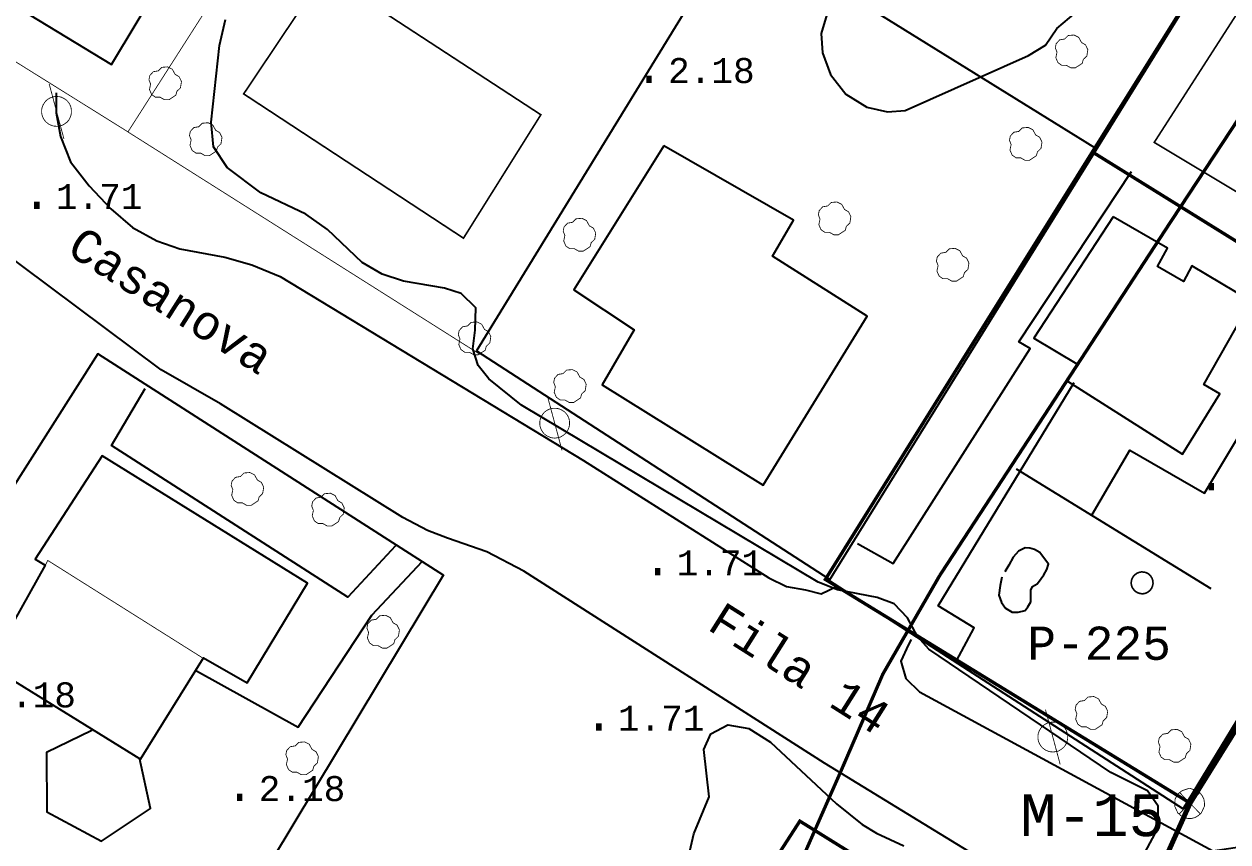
# Model space of a CAD drawing. Extents: x 743000 to 743800, y 4405200 to 4405700.
# Drawn here: x 743226.3 to 743298.5, y 4405256.1 to 4405305.1 of the extents above; entities that cross this region are included whole.
import ezdxf

# ---------------------------------------------------------------- set-up
doc = ezdxf.new("R2010")
doc.units = 0
doc.header["$MEASUREMENT"] = 0
for name, color, linetype in [('10', 7, 'CONTINUOUS'), ('13', 7, 'CONTINUOUS'), ('18', 7, 'CONTINUOUS'), ('2', 7, 'CONTINUOUS'), ('21', 7, 'CONTINUOUS'), ('24', 7, 'CONTINUOUS'), ('33', 7, 'CONTINUOUS'), ('34', 7, 'CONTINUOUS'), ('41', 7, 'CONTINUOUS'), ('42', 7, 'CONTINUOUS'), ('46', 7, 'CONTINUOUS'), ('50', 7, 'CONTINUOUS'), ('51', 7, 'CONTINUOUS'), ('54', 7, 'CONTINUOUS'), ('6', 7, 'CONTINUOUS'), ('8', 7, 'CONTINUOUS')]:
    doc.layers.add(name, color=color, linetype=linetype)
doc.styles.add('MONOTXT', font='monotxt', dxfattribs={"height": 0.2})

msp = doc.modelspace()

# ---------------------------------------------------------------- linework, layer by layer
at = {"layer": '10', "color": 7, "linetype": 'Continuous', "const_width": 0.05}
for points in [[(743296.1799999998, 4405259.28), (743296.61, 4405259.14), (743296.8, 4405259.01), (743296.93, 4405258.84), (743297.04, 4405258.63), (743297.0700000002, 4405258.41), (743297.0700000002, 4405258.2), (743296.88, 4405257.79), (743296.6899999998, 4405257.63), (743296.5, 4405257.52), (743296.29, 4405257.47), (743296.07, 4405257.47), (743295.8499999999, 4405257.52), (743295.6699999998, 4405257.63), (743295.48, 4405257.79), (743295.29, 4405258.2), (743295.31, 4405258.63), (743295.4199999998, 4405258.84), (743295.56, 4405259.01), (743295.7499999999, 4405259.14), (743296.1799999998, 4405259.28)], [(743296.8, 4405259.01), (743295.56, 4405257.74)], [(743295.5799999998, 4405259.03), (743296.8299999998, 4405257.74)]]:
    msp.add_lwpolyline(points, dxfattribs=at)
at = {"layer": '13', "color": 3, "linetype": 'Continuous', "const_width": 0.3}
msp.add_lwpolyline([(743431.12, 4405500.09), (743410.0399999998, 4405457.92), (743376.41, 4405388.97), (743346.8899999999, 4405331.61), (743325.06, 4405304.71), (743296.21, 4405258.39), (743270.08, 4405200)], dxfattribs=at)
at = {"layer": '18', "color": 3, "linetype": 'Continuous', "const_width": 0.2}
for points in [[(743281.2, 4405272.04), (743285.31, 4405278.33), (743294.8699999999, 4405292.97), (743308.6099999999, 4405313.85), (743312.17, 4405319.15), (743322.8899999999, 4405332.82), (743328.7199999999, 4405340), (743330.7900000002, 4405342.73), (743346.3100000002, 4405374.15), (743389.0899999999, 4405461.23), (743401.1800000002, 4405484.66), (743408.76, 4405499.69)], [(743281.2, 4405272.04), (743277.79, 4405266.13), (743275.24, 4405260.23), (743248.67, 4405200)]]:
    msp.add_lwpolyline(points, dxfattribs=at)
at = {"layer": '2', "color": 7, "linetype": 'Continuous'}
msp.add_3dface([(743800, 4405200), (743800, 4405700), (743000.0000000001, 4405700), (743000.0000000001, 4405200)], dxfattribs=at)
at = {"layer": '21', "color": 30, "linetype": 'Continuous', "elevation": 2}
for points in [[(743274.49, 4405305.86), (743274.0899999999, 4405304.53), (743274.1600000001, 4405303.38), (743274.6399999999, 4405302.08), (743275.5699999998, 4405300.89), (743276.82, 4405300.11), (743278.06, 4405299.83), (743279.1299999999, 4405299.92), (743286.5199999998, 4405303.22), (743287.5399999998, 4405303.83), (743288.22, 4405304.84), (743289.36, 4405305.78)], [(743279.8699999999, 4405268.38), (743279.27, 4405269.49), (743278.47, 4405270.34), (743277.45, 4405270.72), (743275.07, 4405271.18), (743273.9, 4405271.63), (743256.11, 4405282.25), (743254.17, 4405283.82), (743253.52, 4405284.63), (743253.2, 4405285.62), (743253.3399999999, 4405286.74), (743253.38, 4405288.08), (743252.4999999999, 4405288.94), (743251.5100000001, 4405289.26), (743249.05, 4405289.68), (743247.77, 4405290.1), (743246.57, 4405290.81), (743244.4799999999, 4405292.77), (743243.19, 4405293.7), (743240.49, 4405294.97), (743238.4699999999, 4405296.49), (743237.66, 4405297.73), (743237.52, 4405299.21), (743238.02, 4405303.81), (743238.3799999999, 4405305.37)], [(743291.93, 4405252.5), (743294.2799999998, 4405256.86), (743294.29, 4405258.21), (743293.66, 4405259.13), (743291.45, 4405260.22), (743280.5399999998, 4405267.61), (743279.8699999999, 4405268.38)], [(743265.25, 4405251.33), (743266.4599999998, 4405256.55), (743267.37, 4405258.77), (743267.05, 4405261.6), (743267.4699999999, 4405262.54), (743268.4899999999, 4405263.08), (743269.75, 4405262.86), (743271.05, 4405262.04), (743275, 4405258.34), (743276.55, 4405257.1), (743277.41, 4405256.58), (743279.04, 4405255.83)]]:
    msp.add_lwpolyline(points, dxfattribs=at)
at = {"layer": '33', "color": 1, "linetype": 'Continuous', "const_width": 0.1, "elevation": 3.98}
msp.add_lwpolyline([(743292.8699999999, 4405272.05), (743292.77, 4405271.93), (743292.7099999998, 4405271.79), (743292.68, 4405271.63), (743292.69, 4405271.47), (743292.74, 4405271.32), (743292.8299999998, 4405271.19), (743292.94, 4405271.08), (743293.0700000002, 4405271), (743293.23, 4405270.95), (743293.3799999999, 4405270.94), (743293.54, 4405270.97), (743293.68, 4405271.04), (743293.8, 4405271.14), (743293.9, 4405271.26), (743293.9599999998, 4405271.41), (743293.99, 4405271.56), (743293.98, 4405271.72), (743293.9300000002, 4405271.87), (743293.8499999999, 4405272), (743293.74, 4405272.12), (743293.5999999999, 4405272.2), (743293.45, 4405272.24), (743293.2899999998, 4405272.25), (743293.14, 4405272.22), (743292.99, 4405272.15), (743292.8699999999, 4405272.05), (743292.8699999999, 4405272.05)], dxfattribs=at)
at = {"layer": '34', "color": 1, "linetype": 'Continuous', "elevation": 3.14}
msp.add_lwpolyline([(743284.93, 4405271.93), (743284.8199999998, 4405271.44), (743284.75, 4405270.86), (743284.8999999998, 4405270.42), (743285.14, 4405270.07), (743285.54, 4405269.84), (743285.9099999998, 4405269.83), (743286.3299999998, 4405269.94), (743286.49, 4405270.15), (743286.6599999998, 4405270.46), (743286.6599999998, 4405271.15), (743286.7599999999, 4405271.37), (743287.0400000002, 4405271.54), (743287.13, 4405271.64), (743287.44, 4405272.07), (743287.6199999999, 4405272.4), (743287.7199999999, 4405272.72), (743287.2099999998, 4405273.42), (743286.88, 4405273.6), (743286.5999999999, 4405273.68), (743286.32, 4405273.69), (743285.9199999998, 4405273.49), (743285.61, 4405273.13), (743285.34, 4405272.66), (743285.1, 4405272.26)], dxfattribs=at)
at = {"layer": '41', "color": 1, "linetype": 'Continuous', "extrusion": (-0.0001748538000038455, -0.0002806816000061729, 0.9999999453219927), "const_width": 0.05, "elevation": -1363.473165}
msp.add_lwpolyline([(743235.3291592781, 4405332.310828977), (743234.3091592938, 4405332.930829002), (743218.1891577916, 4405307.360827994), (743232.499157573, 4405298.430827643)], dxfattribs=at)
at = {"layer": '41', "color": 1, "linetype": 'Continuous', "extrusion": (-0.01275843220008159, 0.003025294100019345, 0.9999140313063941), "const_width": 0.05, "elevation": 3847.951989}
msp.add_lwpolyline([(743188.2562037912, 4405332.458551857), (743172.065862938, 4405307.148436032), (743193.1980982389, 4405293.79837494)], dxfattribs=at)
at = {"layer": '41', "color": 1, "linetype": 'Continuous', "extrusion": (-0.5317615866971489, -0.8468940989954592, 0), "const_width": 0.05, "elevation": -4126073.945738}
msp.add_lwpolyline([(-1713054.489330996, 4.77), (-1713079.970675152, 4.24)], dxfattribs=at)
at = {"layer": '41', "color": 1, "linetype": 'Continuous', "extrusion": (0.5407375839930336, 0.8411913368891629, 0), "const_width": 0.05, "elevation": 4107550.863383}
msp.add_lwpolyline([(1756903.840335925, 5.36), (1756878.578544619, 8.82)], dxfattribs=at)
at = {"layer": '41', "color": 1, "linetype": 'Continuous'}
for points in [[(743306.4099999998, 4405323.11, 4.09), (743274.57, 4405271.73, 3.63), (743295.8, 4405258.04, 3.33), (743327.2499999999, 4405309.77, 4.5), (743306.14, 4405322.86, 4.31)], [(743290.4899999999, 4405297.67, 4.05), (743269.0499999998, 4405310.99, 3.91), (743253.4299999998, 4405285.5, 3.9), (743274.5499999998, 4405271.84, 3.84)], [(743251.4599999998, 4405272.04, 2.4), (743230.72, 4405285.32, 3.25), (743214.5300000001, 4405259.88, 3.11), (743198.4699999999, 4405234.810000001, 2.46), (743219.5999999999, 4405220.88, 2.56), (743236.05, 4405246.5, 8.48), (743251.4699999999, 4405272.09, 2.49)]]:
    msp.add_polyline3d(points, dxfattribs=at)
at = {"layer": '42', "color": 3, "linetype": 'Continuous', "const_width": 0.05}
for points, elevation in [([(743289.74, 4405302.74), (743289.3299999998, 4405302.47), (743289.0599999998, 4405302.47), (743288.7999999998, 4405302.62), (743288.52, 4405302.62), (743288.2899999998, 4405302.78), (743288.16, 4405303.08), (743288.2299999999, 4405303.41), (743288.1299999999, 4405303.67), (743288.18, 4405303.92), (743288.39, 4405304.15), (743288.69, 4405304.2), (743288.9, 4405304.41), (743289.25, 4405304.44), (743289.5299999998, 4405304.3), (743289.7, 4405303.99), (743289.9400000002, 4405303.85), (743290.0799999998, 4405303.560000001), (743290.0200000001, 4405303.18), (743289.81, 4405302.98), (743289.74, 4405302.74)], 4.79), ([(743235.39, 4405300.83), (743234.9799999999, 4405300.560000001), (743234.71, 4405300.560000001), (743234.4499999998, 4405300.71), (743234.17, 4405300.71), (743233.9399999998, 4405300.87), (743233.8100000002, 4405301.17), (743233.88, 4405301.5), (743233.78, 4405301.76), (743233.8299999998, 4405302.01), (743234.0400000002, 4405302.24), (743234.3399999999, 4405302.29), (743234.5500000002, 4405302.5), (743234.9, 4405302.53), (743235.1800000002, 4405302.39), (743235.3499999999, 4405302.08), (743235.5899999999, 4405301.94), (743235.73, 4405301.65), (743235.67, 4405301.27), (743235.4599999998, 4405301.07), (743235.39, 4405300.83)], 4.87), ([(743237.82, 4405297.48), (743237.4099999998, 4405297.21), (743237.1399999999, 4405297.21), (743236.8799999999, 4405297.36), (743236.6, 4405297.36), (743236.3699999999, 4405297.52), (743236.2400000001, 4405297.82), (743236.31, 4405298.15), (743236.2099999998, 4405298.41), (743236.2599999999, 4405298.66), (743236.4699999999, 4405298.89), (743236.7699999998, 4405298.94), (743236.9799999999, 4405299.15), (743237.3299999998, 4405299.18), (743237.6099999999, 4405299.04), (743237.78, 4405298.73), (743238.02, 4405298.59), (743238.1599999998, 4405298.3), (743238.1, 4405297.92), (743237.89, 4405297.72), (743237.82, 4405297.48)], 4.87), ([(743286.9899999999, 4405297.2), (743286.5799999998, 4405296.93), (743286.31, 4405296.93), (743286.05, 4405297.08), (743285.77, 4405297.08), (743285.54, 4405297.24), (743285.4099999998, 4405297.54), (743285.4799999999, 4405297.87), (743285.3799999999, 4405298.13), (743285.4300000002, 4405298.38), (743285.6399999999, 4405298.61), (743285.9400000002, 4405298.66), (743286.1499999998, 4405298.87), (743286.4999999999, 4405298.9), (743286.78, 4405298.76), (743286.95, 4405298.45), (743287.1899999998, 4405298.31), (743287.3299999998, 4405298.02), (743287.2699999998, 4405297.64), (743287.0600000002, 4405297.44), (743286.9899999999, 4405297.2)], 4.79), ([(743275.53, 4405292.73), (743275.1199999999, 4405292.46), (743274.8499999999, 4405292.46), (743274.5899999999, 4405292.61), (743274.3099999998, 4405292.61), (743274.0799999998, 4405292.77), (743273.95, 4405293.07), (743274.0199999998, 4405293.4), (743273.92, 4405293.66), (743273.97, 4405293.91), (743274.18, 4405294.14), (743274.48, 4405294.19), (743274.69, 4405294.4), (743275.0399999998, 4405294.43), (743275.3199999998, 4405294.29), (743275.4899999999, 4405293.98), (743275.7299999999, 4405293.84), (743275.8699999999, 4405293.55), (743275.81, 4405293.17), (743275.6, 4405292.97), (743275.53, 4405292.73)], 4.78), ([(743260.23, 4405291.75), (743259.8200000002, 4405291.48), (743259.5499999998, 4405291.48), (743259.29, 4405291.63), (743259.01, 4405291.63), (743258.78, 4405291.79), (743258.65, 4405292.09), (743258.72, 4405292.42), (743258.62, 4405292.68), (743258.67, 4405292.93), (743258.88, 4405293.16), (743259.18, 4405293.21), (743259.39, 4405293.42), (743259.74, 4405293.45), (743260.02, 4405293.310000001), (743260.19, 4405293), (743260.43, 4405292.86), (743260.57, 4405292.57), (743260.51, 4405292.19), (743260.2999999998, 4405291.99), (743260.23, 4405291.75)], 4.78), ([(743282.6099999999, 4405289.95), (743282.2, 4405289.68), (743281.9299999998, 4405289.68), (743281.67, 4405289.83), (743281.39, 4405289.83), (743281.1599999998, 4405289.99), (743281.0300000001, 4405290.29), (743281.1, 4405290.62), (743280.9999999999, 4405290.88), (743281.0499999998, 4405291.13), (743281.2599999999, 4405291.36), (743281.56, 4405291.41), (743281.7699999998, 4405291.62), (743282.12, 4405291.65), (743282.4, 4405291.51), (743282.57, 4405291.2), (743282.81, 4405291.060000001), (743282.9499999998, 4405290.77), (743282.89, 4405290.39), (743282.68, 4405290.19), (743282.6099999999, 4405289.95)], 4.78), ([(743253.94, 4405285.54), (743253.5299999998, 4405285.27), (743253.2599999999, 4405285.27), (743252.9999999999, 4405285.42), (743252.7199999999, 4405285.42), (743252.4899999999, 4405285.58), (743252.36, 4405285.88), (743252.4299999998, 4405286.21), (743252.3299999998, 4405286.47), (743252.38, 4405286.72), (743252.5899999999, 4405286.95), (743252.89, 4405287), (743253.0999999999, 4405287.21), (743253.4499999998, 4405287.24), (743253.7299999999, 4405287.1), (743253.9, 4405286.79), (743254.1400000001, 4405286.65), (743254.2799999998, 4405286.36), (743254.22, 4405285.98), (743254.01, 4405285.78), (743253.94, 4405285.54)], 4.78), ([(743259.66, 4405282.68), (743259.25, 4405282.41), (743258.98, 4405282.41), (743258.72, 4405282.560000001), (743258.4399999998, 4405282.560000001), (743258.21, 4405282.72), (743258.0799999998, 4405283.02), (743258.15, 4405283.35), (743258.0500000002, 4405283.61), (743258.0999999999, 4405283.86), (743258.31, 4405284.09), (743258.6099999999, 4405284.14), (743258.82, 4405284.35), (743259.17, 4405284.38), (743259.45, 4405284.24), (743259.6199999999, 4405283.93), (743259.8599999999, 4405283.79), (743260, 4405283.5), (743259.94, 4405283.12), (743259.73, 4405282.92), (743259.66, 4405282.68)], 4.78), ([(743240.3200000002, 4405276.51), (743239.91, 4405276.24), (743239.64, 4405276.24), (743239.3800000001, 4405276.39), (743239.0999999999, 4405276.39), (743238.8700000001, 4405276.55), (743238.74, 4405276.85), (743238.81, 4405277.18), (743238.7099999998, 4405277.44), (743238.7599999999, 4405277.69), (743238.9699999999, 4405277.92), (743239.27, 4405277.97), (743239.4799999999, 4405278.18), (743239.8299999998, 4405278.21), (743240.1099999999, 4405278.07), (743240.2799999998, 4405277.76), (743240.52, 4405277.62), (743240.6600000001, 4405277.33), (743240.6, 4405276.95), (743240.3899999999, 4405276.75), (743240.3200000002, 4405276.51)], 2.79), ([(743245.1500000001, 4405275.27), (743244.7399999999, 4405275), (743244.47, 4405275), (743244.21, 4405275.15), (743243.9299999998, 4405275.15), (743243.7, 4405275.31), (743243.57, 4405275.61), (743243.6399999999, 4405275.94), (743243.5400000002, 4405276.2), (743243.5899999999, 4405276.45), (743243.8000000002, 4405276.68), (743244.0999999999, 4405276.73), (743244.3100000002, 4405276.94), (743244.66, 4405276.97), (743244.94, 4405276.83), (743245.1099999999, 4405276.52), (743245.35, 4405276.38), (743245.49, 4405276.09), (743245.43, 4405275.71), (743245.22, 4405275.51), (743245.1500000001, 4405275.27)], 2.79), ([(743248.4599999998, 4405267.95), (743248.05, 4405267.68), (743247.7800000001, 4405267.68), (743247.52, 4405267.83), (743247.2399999999, 4405267.83), (743247.01, 4405267.99), (743246.88, 4405268.29), (743246.95, 4405268.62), (743246.85, 4405268.88), (743246.8999999998, 4405269.13), (743247.1099999999, 4405269.36), (743247.4099999998, 4405269.41), (743247.6199999999, 4405269.62), (743247.9699999999, 4405269.65), (743248.2499999999, 4405269.51), (743248.42, 4405269.2), (743248.66, 4405269.060000001), (743248.8000000002, 4405268.77), (743248.7399999999, 4405268.39), (743248.53, 4405268.19), (743248.4599999998, 4405267.95)], 3), ([(743290.93, 4405263.08), (743290.52, 4405262.810000001), (743290.25, 4405262.810000001), (743289.9899999999, 4405262.96), (743289.7099999998, 4405262.96), (743289.4799999999, 4405263.12), (743289.3499999999, 4405263.42), (743289.42, 4405263.75), (743289.32, 4405264.01), (743289.3699999999, 4405264.26), (743289.58, 4405264.49), (743289.8799999999, 4405264.54), (743290.09, 4405264.75), (743290.4400000002, 4405264.78), (743290.7199999999, 4405264.64), (743290.89, 4405264.33), (743291.13, 4405264.19), (743291.27, 4405263.9), (743291.2099999998, 4405263.52), (743290.9999999999, 4405263.32), (743290.93, 4405263.08)], 6.29), ([(743295.9199999998, 4405261.11), (743295.51, 4405260.84), (743295.2399999999, 4405260.84), (743294.9799999999, 4405260.99), (743294.7, 4405260.99), (743294.4699999999, 4405261.15), (743294.34, 4405261.45), (743294.41, 4405261.78), (743294.31, 4405262.04), (743294.3599999999, 4405262.29), (743294.5699999998, 4405262.52), (743294.8699999999, 4405262.57), (743295.0799999998, 4405262.78), (743295.43, 4405262.810000001), (743295.7099999998, 4405262.67), (743295.88, 4405262.36), (743296.12, 4405262.22), (743296.2599999999, 4405261.93), (743296.2, 4405261.55), (743295.99, 4405261.35), (743295.9199999998, 4405261.11)], 6.29), ([(743243.5999999999, 4405260.36), (743243.19, 4405260.09), (743242.92, 4405260.09), (743242.6599999998, 4405260.24), (743242.3799999999, 4405260.24), (743242.1499999998, 4405260.4), (743242.02, 4405260.7), (743242.09, 4405261.03), (743241.9899999999, 4405261.29), (743242.04, 4405261.54), (743242.2499999999, 4405261.77), (743242.55, 4405261.82), (743242.76, 4405262.03), (743243.11, 4405262.06), (743243.39, 4405261.92), (743243.56, 4405261.61), (743243.8000000002, 4405261.47), (743243.94, 4405261.18), (743243.88, 4405260.8), (743243.67, 4405260.6), (743243.5999999999, 4405260.36)], 3)]:
    msp.add_lwpolyline(points, dxfattribs=dict(at, elevation=elevation))
at = {"layer": '46', "color": 7, "linetype": 'Continuous', "const_width": 0.2}
for points in [[(743296.21, 4405258.39), (743274.3399999999, 4405271.8), (743290.3499999999, 4405297.43), (743306.0400000002, 4405322.48), (743327.0999999999, 4405309.310000001), (743311.6500000001, 4405284.21), (743296.21, 4405258.39)], [(743311.6500000001, 4405284.21), (743290.3499999999, 4405297.43)], [(743252.11, 4405200), (743240.53, 4405207.19), (743257.0099999999, 4405232.85), (743272.8100000002, 4405257.31), (743293.6299999999, 4405244.37), (743277.6099999999, 4405219.53), (743265.9200000002, 4405200)]]:
    msp.add_lwpolyline(points, dxfattribs=at)
at = {"layer": '51', "color": 1, "linetype": 'Continuous', "extrusion": (0.06402964570293919, 0.103085395604732, 0.9926094930455642), "const_width": 0.1, "elevation": 501724.545581}
msp.add_lwpolyline([(1692978.321118308, -4103807.1859039), (1692970.486302721, -4103807.307330156), (1692970.316825097, -4103822.595575869), (1692978.079938859, -4103822.717002125), (1692978.321118308, -4103807.1859039)], dxfattribs=at)
at = {"layer": '51', "color": 1, "linetype": 'Continuous', "extrusion": (4.589200000156234e-05, 0.0006542368000222728, 0.9999997849340438), "const_width": 0.1, "elevation": 2923.856534}
msp.add_lwpolyline([(743239.4588667244, 4405299.939895232), (743252.6388667105, 4405291.289896687), (743257.2788667056, 4405298.689894965), (743244.2988671781, 4405307.159900084), (743239.4588667244, 4405299.939895232)], dxfattribs=at)
at = {"layer": '51', "color": 1, "linetype": 'Continuous', "const_width": 0.05, "elevation": 8.01}
msp.add_lwpolyline([(743227.5799999998, 4405272.67), (743227.7099999998, 4405272.94), (743237.05, 4405267.06)], dxfattribs=at)
at = {"layer": '51', "color": 1, "linetype": 'Continuous'}
for points in [[(743226.6499999998, 4405317.78, 6.95), (743221.45, 4405309.91, 6.75), (743224.88, 4405307.82, 9.12), (743224.43, 4405306.99, 9.02), (743231.53, 4405302.68, 6.74), (743234.5500000002, 4405307.71, 6.65), (743233.15, 4405308.65, 7.16), (743234.8699999999, 4405311.49, 6.83), (743236.3499999999, 4405314.29, 4.55), (743232.87, 4405316.27, 4.55), (743232.09, 4405314.78, 8.36), (743226.6499999998, 4405317.78, 6.95)], [(743264.65, 4405297.8, 8.03), (743259.25, 4405289.16, 8.12), (743262.88, 4405286.76, 11.7), (743260.95, 4405283.46, 11.57), (743270.6199999999, 4405277.45, 8.18), (743276.8399999999, 4405287.59, 8.02), (743271.1800000002, 4405291.19, 10.51), (743272.42, 4405293.34, 10.42), (743264.65, 4405297.8, 8.03)], [(743291.5899999999, 4405293.53, 10.95), (743286.8399999999, 4405286.26, 11.06), (743289.42, 4405284.72, 11.03), (743288.8599999999, 4405283.69, 6.82), (743295.7499999999, 4405279.3, 7.37), (743297.99, 4405282.92, 11.44), (743297.0299999998, 4405283.48, 11.41), (743299.8699999999, 4405288.48, 10.77), (743296.32, 4405290.61, 10.89), (743295.81, 4405289.66, 10.89), (743294.26, 4405290.56, 10.89), (743294.85, 4405291.66, 10.89), (743291.5899999999, 4405293.53, 10.95)], [(743224.1699999998, 4405266.64, 8.09), (743233.2800000001, 4405261.03, 8.09), (743237.06, 4405267.1, 7.98), (743239.67, 4405265.61, 6.85), (743243.28, 4405271.57, 6.99), (743230.98, 4405279.22, 7.15), (743226.95, 4405273.01, 7.15), (743227.56, 4405272.66, 8.01), (743224.1699999998, 4405266.64, 8.09)]]:
    msp.add_polyline3d(points, dxfattribs=at)
at = {"layer": '54', "color": 1, "linetype": 'Continuous'}
msp.add_line((743285.7800000001, 4405278.44, 3.91), (743297.45, 4405271.26, 3.62), dxfattribs=at)
for points in [[(743276.27, 4405273.95, 2.49), (743278.41, 4405272.76, 2.48), (743286.63, 4405285.65, 2.36), (743285.95, 4405286.04, 2.36), (743292.69, 4405296.25, 2.37)], [(743248.56, 4405273.810000001, 2.26), (743245.7000000002, 4405270.73, 2.26), (743231.53, 4405279.83, 2.34), (743233.55, 4405283.24, 2.22)], [(743282.21, 4405266.91, 3.17), (743283.26, 4405268.89, 3.08), (743281.1, 4405270.22, 3.05), (743289.25, 4405283.6, 5.27)], [(743290.34, 4405275.69, 3.62), (743292.5999999999, 4405279.55, 4.57), (743297.0799999998, 4405276.97, 4.94), (743299.05, 4405280.27, 4.94), (743306.39, 4405275.75, 2.75)], [(743236.64, 4405266.32, 7.9), (743242.7299999999, 4405262.95, 2.44), (743247.1499999998, 4405269.66, 2.25), (743250.18, 4405272.89, 2.25)], [(743230.3499999999, 4405262.74, 9.22), (743227.63, 4405261.43, 2.36), (743227.6599999998, 4405257.87, 2.32), (743230.93, 4405256.1, 2.32), (743233.87, 4405258.07, 2.32), (743233.22, 4405261.11, 8.12)]]:
    msp.add_polyline3d(points, dxfattribs=at)
at = {"layer": '6', "color": 7, "linetype": 'Continuous'}
for points in [[(743276.01, 4405200, 2.43), (743276.45, 4405200.28, 2.43), (743277.06, 4405201.16, 2.43), (743286.89, 4405219.57, 2.44), (743290.9999999999, 4405227.8, 2.44), (743296.2199999999, 4405241.41, 2.44), (743296.21, 4405242.76, 2.44), (743295.78, 4405244.08, 2.44), (743295.01, 4405245.560000001, 2.44), (743292.44, 4405249.27, 2.43), (743291.4899999999, 4405250.26, 2.41), (743274.29, 4405260.79, 2.1), (743256.25, 4405272.29, 2.1), (743254.0500000002, 4405273.46, 2.1), (743251.68, 4405274.28, 2.1), (743250.49, 4405274.74, 2.29), (743249.0099999999, 4405275.51, 2.46), (743238.07, 4405282.32, 2.34), (743234.52, 4405284.37, 2.29), (743217.82, 4405296.82, 1.87), (743200.21, 4405307.96, 1.87), (743182.32, 4405318.33, 1.92), (743165.29, 4405329.39, 2.07)], [(743228.2099999998, 4405300.97, 2.45), (743228.2099999998, 4405299.78, 2.39), (743228.47, 4405298.36, 2.22), (743229.0799999998, 4405296.84, 2.15), (743230.2, 4405295.39, 2.15), (743231.5, 4405294.02, 2.15), (743232.79, 4405292.9, 2.15), (743234.2499999999, 4405292.1, 2.15), (743235.6399999999, 4405291.62, 2.15), (743238.3399999999, 4405291.12, 2.15), (743239.94, 4405290.67, 2.15), (743241.6399999999, 4405289.97, 2.15), (743259.84, 4405278.94, 2.15), (743270.95, 4405271.89, 2.15), (743271.9999999999, 4405271.37, 2.52), (743273.1400000001, 4405271.17, 3.21), (743274.0799999998, 4405270.93, 3.47), (743275.0399999998, 4405271.39, 3.47)], [(743279.49, 4405268.19, 3.93), (743279.33, 4405267.9, 2.91), (743278.8599999999, 4405266.89, 2.48), (743279.1700000002, 4405265.86, 2.33), (743279.99, 4405265.06, 2.33), (743297.5799999998, 4405255.53, 2.25), (743297.5799999998, 4405255.53, 2.25), (743299.4599999998, 4405255.8, 2.25)]]:
    msp.add_polyline3d(points, dxfattribs=at)
at = {"layer": '8', "color": 7, "linetype": 'Continuous', "const_width": 0.05}
for points, elevation in [([(743228.6799999998, 4405298.22), (743227.8000000002, 4405301.5)], 9.6), ([(743228.69, 4405300.63), (743228.6399999999, 4405300.66), (743228.5799999998, 4405300.68), (743228.5300000001, 4405300.71), (743228.4799999999, 4405300.72), (743228.42, 4405300.74), (743228.3699999999, 4405300.74), (743228.3100000002, 4405300.75), (743228.2599999999, 4405300.75), (743228.2000000002, 4405300.75), (743228.14, 4405300.75), (743228.0799999998, 4405300.74), (743228.03, 4405300.73), (743227.9699999999, 4405300.71), (743227.92, 4405300.7), (743227.87, 4405300.67), (743227.8199999998, 4405300.65), (743227.77, 4405300.62), (743227.7199999999, 4405300.59), (743227.6800000002, 4405300.560000001), (743227.63, 4405300.52), (743227.59, 4405300.48), (743227.56, 4405300.44), (743227.52, 4405300.39), (743227.4899999999, 4405300.34), (743227.4599999998, 4405300.29), (743227.4300000002, 4405300.25), (743227.41, 4405300.19), (743227.3899999999, 4405300.14), (743227.37, 4405300.08), (743227.36, 4405300.03), (743227.3499999999, 4405299.97), (743227.3499999999, 4405299.92), (743227.3499999999, 4405299.86), (743227.3499999999, 4405299.8), (743227.3499999999, 4405299.75), (743227.36, 4405299.69), (743227.37, 4405299.64), (743227.3899999999, 4405299.58), (743227.41, 4405299.53), (743227.4300000002, 4405299.48), (743227.4599999998, 4405299.42), (743227.4899999999, 4405299.38), (743227.52, 4405299.33), (743227.55, 4405299.29), (743227.59, 4405299.24), (743227.63, 4405299.2), (743227.6800000002, 4405299.17), (743227.7199999999, 4405299.13), (743227.77, 4405299.1), (743227.8199999998, 4405299.07), (743227.87, 4405299.05), (743227.92, 4405299.03), (743227.9699999999, 4405299.01), (743228.03, 4405298.99), (743228.09, 4405298.98), (743228.14, 4405298.97), (743228.2000000002, 4405298.97), (743228.2499999999, 4405298.96), (743228.3100000002, 4405298.97), (743228.3699999999, 4405298.98), (743228.42, 4405298.99), (743228.4799999999, 4405299), (743228.5300000001, 4405299.01), (743228.5899999999, 4405299.03), (743228.6399999999, 4405299.06), (743228.69, 4405299.09), (743228.7399999999, 4405299.12), (743228.7800000001, 4405299.15), (743228.8200000002, 4405299.19), (743228.87, 4405299.22), (743228.91, 4405299.26), (743228.94, 4405299.31), (743228.98, 4405299.35), (743229.0099999999, 4405299.4), (743229.03, 4405299.45), (743229.0600000002, 4405299.5), (743229.0799999998, 4405299.560000001), (743229.0999999999, 4405299.61), (743229.11, 4405299.66), (743229.12, 4405299.72), (743229.13, 4405299.78), (743229.13, 4405299.83), (743229.13, 4405299.89), (743229.13, 4405299.94), (743229.12, 4405300), (743229.11, 4405300.06), (743229.0999999999, 4405300.11), (743229.0799999998, 4405300.17), (743229.0600000002, 4405300.22), (743229.0400000002, 4405300.27), (743229.0099999999, 4405300.32), (743228.98, 4405300.37), (743228.94, 4405300.41), (743228.91, 4405300.46), (743228.87, 4405300.5), (743228.8299999998, 4405300.54), (743228.7800000001, 4405300.57), (743228.73, 4405300.6), (743228.69, 4405300.63)], 9.6), ([(743258.55, 4405279.53), (743257.6699999998, 4405282.810000001)], 9.93), ([(743258.5600000002, 4405281.94), (743258.5099999999, 4405281.97), (743258.45, 4405281.99), (743258.3999999998, 4405282.02), (743258.3499999999, 4405282.03), (743258.29, 4405282.05), (743258.2399999999, 4405282.05), (743258.1799999998, 4405282.06), (743258.13, 4405282.06), (743258.0700000002, 4405282.06), (743258.0099999999, 4405282.06), (743257.95, 4405282.05), (743257.9, 4405282.04), (743257.8399999999, 4405282.02), (743257.7900000002, 4405282.01), (743257.74, 4405281.98), (743257.6899999998, 4405281.96), (743257.64, 4405281.93), (743257.5899999999, 4405281.9), (743257.55, 4405281.87), (743257.4999999999, 4405281.83), (743257.4599999998, 4405281.79), (743257.4299999998, 4405281.75), (743257.39, 4405281.7), (743257.36, 4405281.65), (743257.3299999998, 4405281.6), (743257.3, 4405281.560000001), (743257.2800000001, 4405281.5), (743257.2599999999, 4405281.45), (743257.2399999999, 4405281.39), (743257.2299999999, 4405281.34), (743257.2199999999, 4405281.28), (743257.2199999999, 4405281.23), (743257.2199999999, 4405281.17), (743257.2199999999, 4405281.11), (743257.2199999999, 4405281.06), (743257.2299999999, 4405281), (743257.2399999999, 4405280.95), (743257.2599999999, 4405280.89), (743257.2800000001, 4405280.84), (743257.3, 4405280.79), (743257.3299999998, 4405280.73), (743257.36, 4405280.69), (743257.39, 4405280.64), (743257.4199999998, 4405280.6), (743257.4599999998, 4405280.55), (743257.4999999999, 4405280.51), (743257.55, 4405280.48), (743257.5899999999, 4405280.44), (743257.64, 4405280.41), (743257.6899999998, 4405280.38), (743257.74, 4405280.36), (743257.7900000002, 4405280.34), (743257.8399999999, 4405280.32), (743257.9, 4405280.3), (743257.9599999998, 4405280.29), (743258.0099999999, 4405280.28), (743258.0700000002, 4405280.28), (743258.12, 4405280.27), (743258.1799999998, 4405280.28), (743258.2399999999, 4405280.29), (743258.29, 4405280.3), (743258.3499999999, 4405280.31), (743258.3999999998, 4405280.32), (743258.46, 4405280.34), (743258.5099999999, 4405280.37), (743258.5600000002, 4405280.4), (743258.6099999999, 4405280.43), (743258.65, 4405280.46), (743258.6899999998, 4405280.5), (743258.74, 4405280.53), (743258.78, 4405280.57), (743258.8100000002, 4405280.62), (743258.8499999999, 4405280.66), (743258.88, 4405280.71), (743258.9, 4405280.76), (743258.93, 4405280.810000001), (743258.9499999998, 4405280.87), (743258.97, 4405280.92), (743258.98, 4405280.97), (743258.9899999999, 4405281.03), (743259, 4405281.09), (743259, 4405281.14), (743259, 4405281.2), (743259, 4405281.25), (743258.9899999999, 4405281.31), (743258.98, 4405281.37), (743258.97, 4405281.42), (743258.9499999998, 4405281.48), (743258.93, 4405281.53), (743258.9099999998, 4405281.58), (743258.88, 4405281.63), (743258.8499999999, 4405281.68), (743258.8100000002, 4405281.72), (743258.78, 4405281.77), (743258.74, 4405281.810000001), (743258.7, 4405281.85), (743258.65, 4405281.88), (743258.5999999999, 4405281.91), (743258.5600000002, 4405281.94)], 9.93), ([(743288.42, 4405260.71), (743287.5399999998, 4405263.99)], 9.93), ([(743288.43, 4405263.12), (743288.3799999999, 4405263.15), (743288.3200000002, 4405263.17), (743288.2699999998, 4405263.2), (743288.22, 4405263.21), (743288.16, 4405263.23), (743288.1099999999, 4405263.23), (743288.0499999998, 4405263.24), (743287.9999999999, 4405263.24), (743287.94, 4405263.24), (743287.88, 4405263.24), (743287.8200000002, 4405263.23), (743287.77, 4405263.22), (743287.71, 4405263.2), (743287.66, 4405263.19), (743287.6099999999, 4405263.16), (743287.56, 4405263.14), (743287.51, 4405263.11), (743287.46, 4405263.08), (743287.42, 4405263.05), (743287.37, 4405263.01), (743287.3299999998, 4405262.97), (743287.3, 4405262.93), (743287.26, 4405262.88), (743287.2299999999, 4405262.83), (743287.2, 4405262.78), (743287.1699999998, 4405262.74), (743287.15, 4405262.68), (743287.13, 4405262.63), (743287.1099999999, 4405262.57), (743287.0999999999, 4405262.52), (743287.0899999999, 4405262.46), (743287.0899999999, 4405262.41), (743287.0899999999, 4405262.35), (743287.0899999999, 4405262.29), (743287.0899999999, 4405262.24), (743287.0999999999, 4405262.18), (743287.1099999999, 4405262.13), (743287.13, 4405262.07), (743287.15, 4405262.02), (743287.1699999998, 4405261.97), (743287.2, 4405261.91), (743287.2299999999, 4405261.87), (743287.26, 4405261.82), (743287.29, 4405261.78), (743287.3299999998, 4405261.73), (743287.37, 4405261.69), (743287.42, 4405261.66), (743287.46, 4405261.62), (743287.51, 4405261.59), (743287.56, 4405261.560000001), (743287.6099999999, 4405261.54), (743287.66, 4405261.52), (743287.71, 4405261.5), (743287.77, 4405261.48), (743287.8299999998, 4405261.47), (743287.88, 4405261.46), (743287.94, 4405261.46), (743287.99, 4405261.45), (743288.0499999998, 4405261.46), (743288.1099999999, 4405261.47), (743288.16, 4405261.48), (743288.22, 4405261.49), (743288.2699999998, 4405261.5), (743288.3299999998, 4405261.52), (743288.3799999999, 4405261.55), (743288.43, 4405261.58), (743288.48, 4405261.61), (743288.52, 4405261.64), (743288.5599999998, 4405261.68), (743288.61, 4405261.71), (743288.6500000001, 4405261.75), (743288.68, 4405261.8), (743288.7199999999, 4405261.84), (743288.75, 4405261.89), (743288.77, 4405261.94), (743288.7999999998, 4405261.99), (743288.82, 4405262.05), (743288.8399999999, 4405262.1), (743288.85, 4405262.15), (743288.8599999999, 4405262.21), (743288.8699999999, 4405262.27), (743288.8699999999, 4405262.32), (743288.8699999999, 4405262.38), (743288.8699999999, 4405262.43), (743288.8599999999, 4405262.49), (743288.85, 4405262.55), (743288.8399999999, 4405262.6), (743288.82, 4405262.66), (743288.7999999998, 4405262.71), (743288.7799999998, 4405262.76), (743288.75, 4405262.810000001), (743288.7199999999, 4405262.86), (743288.68, 4405262.9), (743288.6500000001, 4405262.95), (743288.61, 4405262.99), (743288.5700000002, 4405263.03), (743288.52, 4405263.06), (743288.4699999999, 4405263.09), (743288.43, 4405263.12)], 9.93)]:
    msp.add_lwpolyline(points, dxfattribs=dict(at, elevation=elevation))

# ---------------------------------------------------------------- texts
at = {"layer": '24', "color": 7, "linetype": 'Continuous', "style": 'MONOTXT'}
for s, height, p in [('2.18                        ', 1.5, (743264.91, 4405301.560000001, 2.18)), ('.                           ', 1.99, (743262.9099999998, 4405301.560000001, 2.18)), ('1.71                        ', 1.5, (743228.2000000002, 4405294.01, 1.71)), ('.                           ', 1.99, (743226.2, 4405294.01, 1.71)), ('.                           ', 1.99, (743296.63, 4405277.14, 4.28)), ('1.71                        ', 1.5, (743265.42, 4405272.04, 1.71)), ('.                           ', 1.99, (743263.42, 4405272.04, 1.71)), ('2.18                        ', 1.5, (743224.2099999998, 4405264.13, 2.18)), ('1.71                        ', 1.5, (743261.9, 4405262.73, 1.71)), ('.                           ', 1.99, (743259.9, 4405262.73, 1.71)), ('2.18                        ', 1.5, (743240.3599999999, 4405258.51, 2.18)), ('.                           ', 1.99, (743238.36, 4405258.51, 2.18))]:
    msp.add_text(s, height=height, dxfattribs=at).set_placement(p)
at = {"layer": '50', "color": 7, "linetype": 'Continuous', "style": 'MONOTXT'}
for s, rotation, p in [('Casanova                    ', 327.6999999869, (743228.7599999999, 4405291.37)), ('Fila 14', 327.6999999357, (743267.18, 4405268.85))]:
    msp.add_text(s, height=1.99, rotation=rotation, dxfattribs=at).set_placement(p)
for s, height, p in [('P-225', 1.99, (743286.4500000002, 4405266.98)), ('M-15                        ', 2.5, (743286.03, 4405256.41))]:
    msp.add_text(s, height=height, dxfattribs=at).set_placement(p)

doc.saveas('drawing.dxf')
